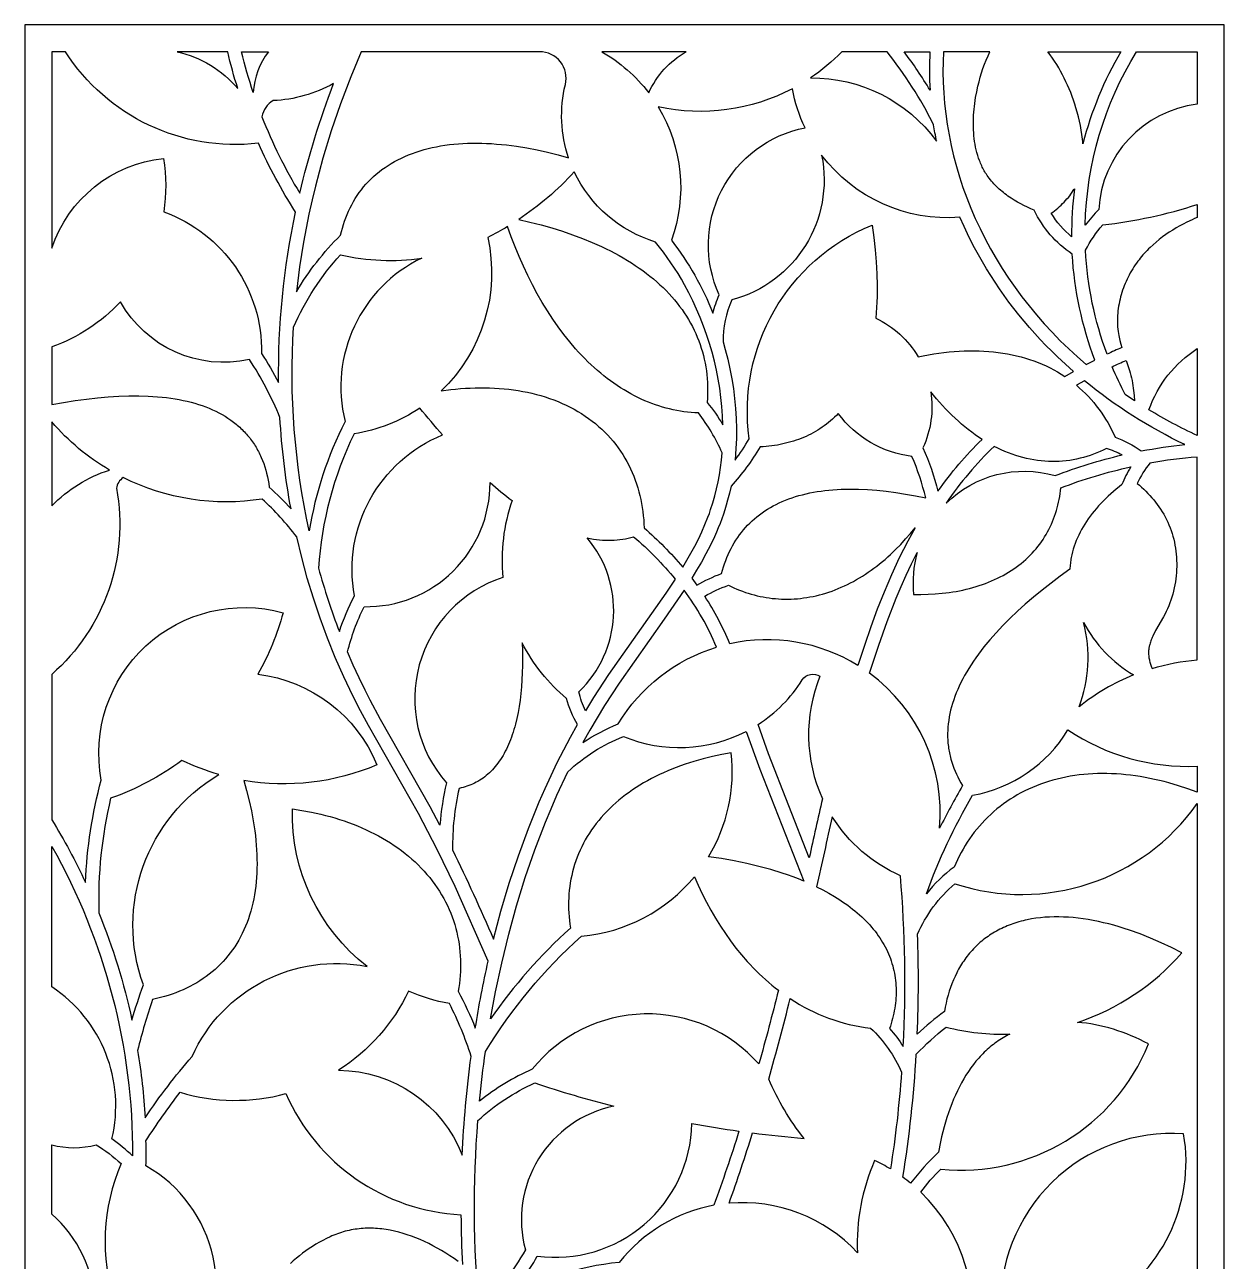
# Model space of a CAD drawing. Extents: x -203 to 685, y 1753 to 3413.
# Drawn here: x -203 to 685, y 2498 to 3413 of the extents above; entities that cross this region are included whole.
import ezdxf

# ---------------------------------------------------------------- set-up
doc = ezdxf.new("R2010")
doc.units = 0
doc.layers.get('0').update_dxf_attribs({"linetype": 'CONTINUOUS'})

msp = doc.modelspace()

# ---------------------------------------------------------------- linework, layer by layer
msp.add_lwpolyline([(-203.06, 1753.36), (684.67, 1753.36), (684.67, 3413.29), (-203.06, 3413.29)], close=True)
for points in [[(-183.06, 3247.84, -0.294151), (-100.39, 3314.28, -0.078719), (-100.2, 3274.75, -0.320529), (-27.78, 3169.89, -0.024864), (-15.17, 3148.39, -0.055259), (-2.61, 3274.63, -0.038568), (-30.13, 3325.5, -0.286068), (-172.96, 3393.29), (-183.06, 3393.29)], [(-90.19, 3393.29, -0.162706), (-45.43, 3366.07, -0.018793), (-52.84, 3393.29)], [(-22.58, 3393.29, 0.155555), (-33.94, 3363.02, -0.021543), (-42.56, 3393.29)], [(197.02, 3369.06, 0.485463), (177.94, 3393.29), (45.96, 3393.29), (38.15, 3374.61), (30.61, 3354.78), (23.74, 3334.72), (17.55, 3314.4), (12.06, 3293.87), (9.59, 3283.53), (7.29, 3273.15), (5.18, 3262.73), (3.26, 3252.28), (0.37, 3234), (-1.93, 3215.64, -0.063569), (30.63, 3257.45), (31.27, 3260.11), (31.98, 3262.73), (32.76, 3265.32), (33.61, 3267.87), (34.53, 3270.39), (35.52, 3272.87), (36.59, 3275.3), (37.73, 3277.7), (38.94, 3280.05), (40.22, 3282.35), (41.58, 3284.61), (43.01, 3286.82), (44.51, 3288.99), (46.09, 3291.1), (47.74, 3293.16), (49.47, 3295.16), (51.26, 3297.11), (53.13, 3299.01), (55.08, 3300.84), (57.09, 3302.62), (59.18, 3304.34), (61.33, 3306), (63.56, 3307.59), (65.85, 3309.12), (68.22, 3310.59), (70.65, 3312), (73.15, 3313.34), (75.71, 3314.61), (78.34, 3315.81), (81.03, 3316.95), (83.79, 3318.02), (86.6, 3319.02), (89.48, 3319.95), (92.42, 3320.81), (95.41, 3321.6), (98.46, 3322.32), (101.56, 3322.96), (104.71, 3323.54), (107.92, 3324.05), (111.17, 3324.49), (114.48, 3324.85), (117.83, 3325.14), (121.22, 3325.37), (124.66, 3325.52), (128.13, 3325.6), (131.65, 3325.62), (135.2, 3325.56), (138.79, 3325.44), (142.41, 3325.24), (146.07, 3324.98), (153.46, 3324.26), (160.96, 3323.27), (168.54, 3322.03), (176.2, 3320.55), (183.92, 3318.82), (191.68, 3316.86), (199.46, 3314.67, -0.141887)], [(286.49, 3393.29), (223.99, 3393.29, -0.100801), (258.72, 3362.92, -0.157952)], [(378.38, 3373.88, -0.24202), (471.72, 3327.09, -0.011151), (469.6, 3339.28, 0.05007), (435.17, 3393.29), (401.63, 3393.29, -0.052027)], [(447.78, 3393.29), (466.82, 3393.29, 0.026097), (466.95, 3364.79, 0.025989)], [(543.95, 3275.97), (541.44, 3277.02), (538.95, 3278.15), (536.46, 3279.35), (534.01, 3280.62), (531.58, 3281.97), (529.19, 3283.39), (526.85, 3284.89), (524.56, 3286.46), (523.44, 3287.28), (522.34, 3288.11), (521.25, 3288.96), (520.19, 3289.83), (519.14, 3290.72), (518.11, 3291.63), (517.11, 3292.55), (516.12, 3293.5), (515.16, 3294.46), (514.23, 3295.45), (513.32, 3296.45), (512.44, 3297.47), (511.58, 3298.51), (510.76, 3299.57), (509.96, 3300.65), (509.19, 3301.75), (508.63, 3302.6), (508.08, 3303.46), (507.55, 3304.34), (507.04, 3305.23), (506.54, 3306.12), (506.06, 3307.03), (505.6, 3307.95), (505.16, 3308.87), (504.74, 3309.81), (504.33, 3310.75), (503.94, 3311.7), (503.56, 3312.66), (502.86, 3314.61), (502.22, 3316.59), (501.65, 3318.59), (501.13, 3320.62), (500.68, 3322.68), (500.28, 3324.75), (499.94, 3326.85), (499.66, 3328.96), (499.43, 3331.1), (499.25, 3333.24), (499.12, 3335.4), (499.05, 3337.56), (499.02, 3339.74), (499.03, 3341.92), (499.1, 3344.1), (499.2, 3346.28), (499.35, 3348.47), (499.54, 3350.65), (499.77, 3352.83), (500.04, 3355), (500.68, 3359.31), (501.45, 3363.57), (502.35, 3367.76), (503.17, 3371.11), (504.07, 3374.41), (505.05, 3377.66), (506.11, 3380.87), (507.26, 3384.03), (508.5, 3387.15), (509.84, 3390.24), (511.27, 3393.29), (476.83, 3393.29), (476.56, 3385.75), (476.52, 3378.15), (476.69, 3370.51), (477.09, 3362.81), (477.72, 3355.09), (478.58, 3347.33), (479.67, 3339.55), (481.01, 3331.76), (482.58, 3323.96), (484.39, 3316.16), (486.45, 3308.38), (488.76, 3300.61), (491.3, 3292.86), (494.09, 3285.16), (497.12, 3277.49), (500.4, 3269.88), (503.91, 3262.33), (507.66, 3254.85), (511.64, 3247.44), (515.86, 3240.12), (520.3, 3232.9), (524.96, 3225.77), (529.84, 3218.76), (534.93, 3211.86), (540.23, 3205.08), (545.73, 3198.44), (551.41, 3191.93), (557.29, 3185.57), (563.34, 3179.35), (569.57, 3173.29), (575.96, 3167.39), (582.5, 3161.65), (588.94, 3164.96, -0.075988), (572.17, 3243.47, -0.132727)], [(554.09, 3393.29), (608.11, 3393.29, 0.069625), (580.08, 3325.21), (579.94, 3326.88), (579.78, 3328.55), (579.36, 3331.9), (578.84, 3335.25), (578.22, 3338.59), (577.5, 3341.91), (576.71, 3345.21), (575.84, 3348.48), (574.91, 3351.7), (574, 3354.59), (573.06, 3357.43), (572.06, 3360.24), (571.01, 3363.01), (569.91, 3365.74), (568.76, 3368.43), (567.55, 3371.08), (566.29, 3373.7), (564.97, 3376.28), (563.6, 3378.82), (562.16, 3381.32), (560.67, 3383.78), (559.12, 3386.21), (557.51, 3388.61), (555.83, 3390.97)], [(664.67, 3354.48, 0.362728), (591.78, 3276.44, 0.037247), (581.77, 3264.79, -0.133372), (619.78, 3393.29), (664.67, 3393.29)], [(25.49, 3369.7, -0.117027), (-19.26, 3357.11, 0.223233), (-27.5, 3345.15, 0.043285), (0.48, 3288.53, -0.033733)], [(265.82, 3352.47, -0.225549), (275.56, 3253.72, -0.068286), (306.3, 3199.82, -0.04233), (310.92, 3213.31, -0.48611), (374.43, 3336.96, -0.065551), (365.06, 3365.93, -0.176987)], [(333.14, 3106.72, -0.342115), (424.04, 3264.99), (425.3, 3255.69), (426.31, 3246.56), (427.05, 3237.62), (427.54, 3228.86), (427.75, 3220.31), (427.7, 3211.98), (427.57, 3207.89), (427.37, 3203.87), (427.1, 3199.91), (426.76, 3196.01, -0.149257), (458.12, 3167.46), (461.96, 3168.25), (465.8, 3168.96), (469.63, 3169.6), (473.44, 3170.16), (477.24, 3170.65), (481.02, 3171.05), (484.78, 3171.38), (488.52, 3171.63), (492.23, 3171.8), (495.92, 3171.88), (499.59, 3171.89), (503.22, 3171.81), (506.82, 3171.65), (510.39, 3171.41), (513.92, 3171.08), (517.41, 3170.67), (520.87, 3170.17), (524.28, 3169.59), (527.65, 3168.93), (530.97, 3168.18), (534.25, 3167.35), (537.47, 3166.44), (540.65, 3165.44), (543.77, 3164.36), (546.84, 3163.2), (549.86, 3161.95), (552.81, 3160.63), (555.71, 3159.23), (558.55, 3157.74), (561.33, 3156.18), (564.04, 3154.54), (566.7, 3152.83), (573.12, 3156.54), (567.15, 3161.87), (561.31, 3167.35), (556.98, 3171.58), (552.72, 3175.89), (548.54, 3180.27), (544.45, 3184.72), (540.45, 3189.23), (536.54, 3193.82), (532.71, 3198.47), (528.97, 3203.2), (525.35, 3207.96), (521.81, 3212.79), (518.37, 3217.69), (515.02, 3222.65), (511.8, 3227.63), (508.67, 3232.66), (505.64, 3237.76), (502.72, 3242.92), (499.92, 3248.08), (497.22, 3253.28), (494.63, 3258.55), (492.15, 3263.86), (489.09, 3270.78, -0.256483), (386.68, 3316.77, -0.396992), (320.18, 3209.51, 0.107906), (313.79, 3178.43), (315.35, 3172.95), (317.2, 3165.75), (318.82, 3158.5), (320.22, 3151.2), (321.38, 3143.86), (322.31, 3136.49), (323.01, 3129.11), (323.46, 3121.72), (323.66, 3114.33), (323.61, 3106.96), (323.49, 3103.27), (323.31, 3099.59), (323, 3095.22), (322.6, 3090.86, 0.028475)], [(162.49, 3269.04), (170.86, 3267.14), (179.04, 3265.07), (187.04, 3262.83), (194.83, 3260.42), (202.41, 3257.84), (209.78, 3255.09), (216.91, 3252.17), (223.8, 3249.08), (227.15, 3247.47), (230.44, 3245.83), (233.67, 3244.14), (236.83, 3242.41), (239.92, 3240.64), (242.95, 3238.83), (245.91, 3236.98), (248.8, 3235.1), (251.62, 3233.17), (254.37, 3231.2), (257.05, 3229.2), (259.66, 3227.16), (262.19, 3225.08), (264.65, 3222.97), (267.03, 3220.82), (269.34, 3218.63), (271.58, 3216.41), (273.74, 3214.15), (275.82, 3211.86), (277.82, 3209.54), (279.75, 3207.18), (281.6, 3204.79), (283.37, 3202.37), (285.07, 3199.92), (286.68, 3197.44), (288.22, 3194.93), (289.67, 3192.39), (291.05, 3189.82), (292.34, 3187.22), (293.56, 3184.6), (294.7, 3181.95), (295.76, 3179.28), (296.74, 3176.58), (297.63, 3173.86), (298.45, 3171.12), (299.19, 3168.35), (299.86, 3165.56), (300.44, 3162.75), (300.94, 3159.93), (301.37, 3157.08), (301.72, 3154.21), (301.99, 3151.33), (302.18, 3148.43), (302.3, 3145.52), (302.34, 3142.59), (302.3, 3139.64), (302.19, 3136.68), (302.01, 3133.71, -0.035159), (313.61, 3117.05), (313.34, 3123.81), (312.85, 3130.58), (312.15, 3137.34), (311.24, 3144.09), (310.12, 3150.82), (308.81, 3157.52), (307.29, 3164.18), (305.57, 3170.79), (303.67, 3177.34), (301.58, 3183.82), (299.3, 3190.23), (296.84, 3196.55), (294.2, 3202.77), (291.39, 3208.89), (288.41, 3214.89), (285.26, 3220.78), (282.87, 3224.96), (280.4, 3229.08), (277.84, 3233.13), (275.21, 3237.12), (272.49, 3241.04), (269.69, 3244.89), (266.82, 3248.68), (263.87, 3252.4, -0.21222), (203.66, 3304.29, -0.057906)], [(556.61, 3273.67), (557.86, 3274.61), (559.11, 3275.58), (560.33, 3276.57), (561.54, 3277.59), (562.73, 3278.64), (563.9, 3279.72), (565.04, 3280.82), (566.15, 3281.94), (567.23, 3283.09), (568.28, 3284.27), (569.3, 3285.48), (570.27, 3286.7), (571.21, 3287.96), (572.1, 3289.23), (572.94, 3290.53), (573.35, 3291.19), (573.74, 3291.86, 0.033565), (571.73, 3256.29, -0.079946)], [(594.79, 3265.02, 0.049835), (664.67, 3280.22), (664.67, 3270.62), (662.75, 3269.79), (660.83, 3268.93), (657.05, 3267.11), (654.37, 3265.73), (651.72, 3264.29), (649.1, 3262.79), (646.51, 3261.23), (643.97, 3259.6), (641.46, 3257.9), (639.01, 3256.13), (636.6, 3254.29), (634.26, 3252.38), (631.97, 3250.4), (629.75, 3248.34), (628.66, 3247.29), (627.6, 3246.21), (626.55, 3245.11), (625.52, 3243.99), (624.51, 3242.86), (623.53, 3241.7), (622.56, 3240.52), (621.61, 3239.33), (620.69, 3238.11), (619.79, 3236.87), (618.8, 3235.45), (617.84, 3234), (616.92, 3232.54), (616.02, 3231.04), (615.16, 3229.53), (614.33, 3227.99), (613.53, 3226.44), (612.77, 3224.86), (612.04, 3223.27), (611.35, 3221.67), (610.69, 3220.04), (610.07, 3218.41), (609.48, 3216.76), (608.94, 3215.1), (608.43, 3213.43), (607.96, 3211.75), (607.53, 3210.06), (607.14, 3208.37), (606.8, 3206.67), (606.49, 3204.96), (606.23, 3203.25), (606.01, 3201.54), (605.83, 3199.83), (605.7, 3198.12), (605.61, 3196.41), (605.57, 3194.71), (605.58, 3193), (605.63, 3191.31), (605.73, 3189.61), (605.88, 3187.93), (606.08, 3186.25), (606.33, 3184.59), (606.56, 3183.28), (606.82, 3181.98), (607.1, 3180.68), (607.41, 3179.39), (608.1, 3176.83), (608.86, 3174.28, 0.00758), (597.97, 3169.36, -0.077386), (582.03, 3246.38, -0.059321)], [(139.54, 3255.87, -0.26361), (105.01, 3142.12), (112.2, 3143.11), (115.8, 3143.51), (119.41, 3143.85), (123.02, 3144.12), (126.63, 3144.32), (130.24, 3144.46), (133.84, 3144.53), (137.43, 3144.52), (141.01, 3144.45), (144.58, 3144.3), (148.14, 3144.08), (151.67, 3143.79), (155.18, 3143.42), (158.67, 3142.97), (162.13, 3142.45), (165.56, 3141.85), (168.96, 3141.17), (172.33, 3140.42), (175.65, 3139.59), (178.94, 3138.68), (182.18, 3137.69), (185.38, 3136.62), (188.53, 3135.48), (191.62, 3134.25), (194.67, 3132.96), (197.65, 3131.58), (200.58, 3130.13), (203.45, 3128.6), (206.26, 3127), (209, 3125.33), (211.67, 3123.59), (214.27, 3121.77), (216.8, 3119.89), (219.26, 3117.93), (221.65, 3115.92), (223.96, 3113.83), (226.19, 3111.69), (228.35, 3109.48), (230.42, 3107.21), (232.41, 3104.89), (234.32, 3102.51), (236.15, 3100.08), (237.9, 3097.6), (239.56, 3095.06), (241.14, 3092.48), (242.63, 3089.86), (244.04, 3087.2), (245.36, 3084.49), (246.6, 3081.75), (247.75, 3078.97), (248.82, 3076.16), (249.8, 3073.32), (250.71, 3070.45), (251.52, 3067.55), (252.26, 3064.64), (252.92, 3061.7), (253.49, 3058.74), (253.99, 3055.77), (254.4, 3052.78), (254.74, 3049.78), (255.01, 3046.77), (255.2, 3043.75), (255.31, 3040.73, -0.037706), (283.95, 3011.76), (287.01, 3016.86), (289.96, 3022.01), (292.78, 3027.22), (295.47, 3032.49), (298.01, 3037.82), (300.38, 3043.22), (302.57, 3048.7), (303.6, 3051.47), (304.57, 3054.26), (306.19, 3059.32), (307.65, 3064.44), (308.95, 3069.62), (310.08, 3074.86), (311.06, 3080.14), (311.88, 3085.47), (312.54, 3090.83), (313.05, 3096.23, 0.06428), (295.47, 3125.87), (292.81, 3126), (290.15, 3126.2), (287.5, 3126.47), (284.84, 3126.8), (282.18, 3127.2), (279.53, 3127.67), (276.88, 3128.2), (274.23, 3128.8), (271.58, 3129.47), (268.94, 3130.21), (266.31, 3131.02), (263.68, 3131.89), (261.06, 3132.84), (258.45, 3133.85), (255.85, 3134.93), (253.25, 3136.09), (250.67, 3137.31), (248.1, 3138.6), (245.54, 3139.96), (242.99, 3141.39), (240.46, 3142.89), (237.94, 3144.45), (235.44, 3146.09), (232.95, 3147.79), (230.48, 3149.56), (228.03, 3151.4), (225.59, 3153.3), (223.18, 3155.28), (220.79, 3157.31), (218.41, 3159.42), (216.06, 3161.58), (213.73, 3163.82), (211.42, 3166.11), (209.14, 3168.47), (206.88, 3170.89), (204.64, 3173.38), (200.25, 3178.52), (195.96, 3183.9), (191.78, 3189.52), (187.72, 3195.35), (183.78, 3201.39), (179.96, 3207.64), (176.27, 3214.08), (172.71, 3220.71), (169.28, 3227.51), (165.99, 3234.48), (162.83, 3241.6), (159.81, 3248.87), (156.93, 3256.27), (154.19, 3263.8, -0.021755)], [(90.75, 3240.53, 0.354804), (34, 3119.44, 0.077204), (7.46, 3038.63, -0.069559), (-4.16, 3189.47, -0.080679), (30.67, 3243.03, 0.095877)], [(-183.06, 3132.05), (-174.31, 3133.64), (-165.74, 3135.01), (-157.37, 3136.16), (-149.2, 3137.09), (-141.24, 3137.8), (-133.49, 3138.28), (-125.96, 3138.52), (-118.67, 3138.54), (-111.6, 3138.33), (-108.16, 3138.13), (-104.77, 3137.88), (-101.45, 3137.57), (-98.19, 3137.2), (-94.99, 3136.77), (-91.86, 3136.29), (-88.78, 3135.74), (-85.78, 3135.14), (-82.83, 3134.48), (-79.95, 3133.76), (-77.14, 3132.98), (-74.39, 3132.14), (-71.71, 3131.25), (-69.09, 3130.3), (-66.54, 3129.29), (-64.06, 3128.22), (-61.65, 3127.09), (-59.31, 3125.91), (-57.03, 3124.67), (-54.82, 3123.38), (-52.69, 3122.02), (-50.62, 3120.61), (-48.62, 3119.15), (-47.65, 3118.39), (-46.69, 3117.63), (-45.75, 3116.84), (-44.83, 3116.05), (-43.93, 3115.24), (-43.04, 3114.42), (-42.18, 3113.58), (-41.33, 3112.73), (-40.49, 3111.87), (-39.68, 3110.99), (-38.88, 3110.1), (-38.1, 3109.2), (-37.34, 3108.28), (-36.6, 3107.35), (-35.87, 3106.4), (-35.16, 3105.45), (-34.47, 3104.48), (-33.8, 3103.49), (-33.14, 3102.5), (-32.5, 3101.49), (-31.88, 3100.46), (-31.28, 3099.43), (-30.7, 3098.38), (-30.13, 3097.32), (-29.58, 3096.24), (-29.05, 3095.16), (-28.54, 3094.06), (-28.04, 3092.95), (-27.1, 3090.69), (-26.23, 3088.38), (-25.43, 3086.02), (-24.71, 3083.61), (-24.05, 3081.16), (-23.46, 3078.65), (-22.94, 3076.11), (-22.49, 3073.51), (-22.11, 3070.87, -0.025879), (-6.01, 3054.82, -0.030693), (-14.23, 3122.49, 0.05047), (-36.8, 3165.41, -0.33139), (-132.27, 3208.21, -0.122108), (-183.06, 3174.79)], [(628.96, 3128.16, -0.168491), (664.67, 3173.47), (664.67, 3109.14, -0.027218)], [(611.41, 3139.48, -0.022265), (601.67, 3160.04, -0.007448), (612.08, 3164.77), (613.35, 3161.08), (614.53, 3157.37), (615.08, 3155.51), (615.59, 3153.64), (616.06, 3151.75), (616.47, 3149.86), (616.81, 3148.02), (617.11, 3146.17), (617.36, 3144.3), (617.57, 3142.44), (617.91, 3138.69), (618.18, 3134.94)], [(603.84, 3107.95, -0.070917), (623.25, 3097.7, -0.022237), (655.59, 3102.38, -0.059628), (581.27, 3149.63), (575.38, 3146.31, -0.114825)], [(467.43, 3141.61, -0.147614), (461.66, 3100.05, -0.044544), (472.79, 3067.85, -0.046879), (505.39, 3106.3), (502.82, 3107.99), (500.27, 3109.75), (497.75, 3111.59), (495.25, 3113.51), (492.77, 3115.49), (490.32, 3117.55), (487.89, 3119.68), (485.49, 3121.87), (483.12, 3124.13), (480.78, 3126.45), (478.47, 3128.83), (476.2, 3131.27), (473.95, 3133.78), (471.74, 3136.33), (469.57, 3138.95)], [(40.95, 2990.51, -0.355779), (106.19, 3109.54, -0.011741), (89.31, 3129.51, -0.109713), (40.65, 3110.37, 0.097215), (14.34, 3010.91, 0.023984), (29.79, 2963.99, -0.040783)], [(312.61, 3007.01), (313.3, 3009.47), (314.05, 3011.89), (314.85, 3014.26), (315.7, 3016.59), (316.61, 3018.88), (317.58, 3021.12), (318.61, 3023.32), (319.69, 3025.47), (320.83, 3027.57), (322.02, 3029.63), (323.27, 3031.64), (324.58, 3033.6), (325.94, 3035.52), (327.36, 3037.38), (328.83, 3039.2), (330.37, 3040.97), (331.95, 3042.69), (333.6, 3044.35), (335.3, 3045.97), (337.05, 3047.53), (338.86, 3049.05), (340.73, 3050.51), (342.65, 3051.92), (344.62, 3053.27), (346.65, 3054.58), (348.74, 3055.83), (350.87, 3057.02), (353.06, 3058.16), (355.31, 3059.25), (357.61, 3060.29), (359.96, 3061.27), (362.36, 3062.19), (364.82, 3063.06), (367.32, 3063.88), (369.88, 3064.64), (372.49, 3065.35), (375.14, 3066), (377.85, 3066.59), (380.61, 3067.13), (383.41, 3067.62), (386.26, 3068.05), (389.16, 3068.42), (392.11, 3068.74), (395.1, 3069), (398.14, 3069.21), (401.23, 3069.37), (404.36, 3069.46), (407.53, 3069.51), (414, 3069.43), (420.65, 3069.13), (427.45, 3068.62), (434.41, 3067.9), (441.52, 3066.96), (448.78, 3065.81), (456.17, 3064.45), (463.7, 3062.89, 0.044749), (453.53, 3093.7, -0.207773), (399.02, 3125.46), (397.63, 3124.04), (396.21, 3122.66), (394.77, 3121.32), (393.29, 3120.02), (391.78, 3118.76), (390.25, 3117.55), (388.69, 3116.38), (387.09, 3115.25), (385.47, 3114.16), (383.83, 3113.12), (382.15, 3112.12), (380.45, 3111.15), (378.72, 3110.24), (376.96, 3109.36), (375.18, 3108.53), (373.37, 3107.73), (371.53, 3106.98), (369.67, 3106.27), (367.79, 3105.61), (365.88, 3104.98), (363.95, 3104.4), (361.99, 3103.86), (360.01, 3103.36), (358.01, 3102.9), (355.98, 3102.48), (353.93, 3102.11), (351.86, 3101.77), (349.77, 3101.48), (347.66, 3101.22), (345.53, 3101.01), (343.37, 3100.83), (341.2, 3100.7, -0.051174), (319.63, 3071.63), (318.46, 3066.39), (317.14, 3061.2), (316.15, 3057.7), (315.09, 3054.23), (313.96, 3050.8), (312.76, 3047.4), (311.51, 3044.07), (310.19, 3040.77), (308.81, 3037.49), (307.37, 3034.24), (304.34, 3027.86), (301.11, 3021.58), (297.73, 3015.43), (294.19, 3009.37), (290.61, 3003.52), (294.46, 2998.39, -0.042174)], [(-183.06, 3057.04, -0.12367), (-140.4, 3083.57, -0.082093), (-183.06, 3119.2)], [(478.91, 3059.12, -0.271073), (559.47, 3079.48, -0.035386), (609.13, 3094.73, 0.046576), (597.49, 3099.53), (595.13, 3098.38), (592.75, 3097.29), (590.35, 3096.28), (587.92, 3095.33), (585.46, 3094.45), (582.98, 3093.65), (580.48, 3092.92), (577.95, 3092.26), (575.41, 3091.68), (572.85, 3091.18), (570.27, 3090.76), (567.67, 3090.42), (565.06, 3090.15), (562.43, 3089.97), (559.79, 3089.87), (557.14, 3089.86), (554.48, 3089.92), (551.81, 3090.07), (549.13, 3090.31), (546.45, 3090.63), (543.76, 3091.03), (541.08, 3091.52), (538.39, 3092.1), (535.7, 3092.76), (533.01, 3093.5), (530.32, 3094.34), (527.64, 3095.25), (524.97, 3096.25), (522.31, 3097.34), (519.65, 3098.5), (517.01, 3099.75), (514.37, 3101.08, 0.052822)], [(454.81, 2991.52), (460.16, 2991.47), (465.48, 2991.59), (470.76, 2991.87), (475.98, 2992.33), (478.58, 2992.62), (481.15, 2992.96), (483.7, 2993.34), (486.24, 2993.77), (488.75, 2994.24), (491.25, 2994.76), (493.71, 2995.32), (496.16, 2995.93), (498.57, 2996.58), (500.96, 2997.28), (503.32, 2998.02), (505.64, 2998.81), (507.94, 2999.65), (510.2, 3000.53), (512.43, 3001.45), (514.62, 3002.42), (516.78, 3003.44), (518.9, 3004.49), (520.97, 3005.6), (523.01, 3006.74), (525.01, 3007.93), (526.96, 3009.16), (528.87, 3010.44), (530.73, 3011.75), (532.55, 3013.1), (534.33, 3014.5), (536.05, 3015.93), (537.73, 3017.41), (539.36, 3018.92), (540.94, 3020.46), (542.47, 3022.05), (543.95, 3023.66), (545.38, 3025.32), (546.76, 3027), (548.08, 3028.72), (549.35, 3030.47), (550.57, 3032.25), (551.74, 3034.06), (552.86, 3035.9), (553.92, 3037.76), (554.92, 3039.65), (555.88, 3041.57), (556.78, 3043.51), (557.62, 3045.47), (558.42, 3047.46), (559.16, 3049.46), (559.84, 3051.49), (560.48, 3053.53), (561.06, 3055.59), (561.59, 3057.66), (562.07, 3059.75), (562.49, 3061.86), (562.87, 3063.97), (563.19, 3066.1), (563.47, 3068.24), (563.69, 3070.39, -0.037838), (615.45, 3085.9, 0.044496), (608.97, 3072.77), (606.86, 3071.11), (604.78, 3069.42), (602.76, 3067.7), (600.79, 3065.97), (598.87, 3064.21), (596.99, 3062.43), (595.18, 3060.63), (593.41, 3058.81), (591.71, 3056.97), (590.06, 3055.1), (588.46, 3053.22), (586.93, 3051.32), (585.46, 3049.4), (584.05, 3047.46), (582.71, 3045.5), (581.43, 3043.52), (580.21, 3041.53), (579.06, 3039.53), (577.98, 3037.5), (576.97, 3035.47), (576.02, 3033.42), (575.15, 3031.35), (574.35, 3029.27), (573.62, 3027.18), (572.96, 3025.08), (572.38, 3022.97), (571.87, 3020.85), (571.44, 3018.72), (571.25, 3017.65), (571.08, 3016.58), (570.93, 3015.51), (570.8, 3014.44), (570.68, 3013.36), (570.59, 3012.29), (570.51, 3011.21), (570.46, 3010.13), (563.35, 3005.03), (556.48, 2999.89), (549.85, 2994.71), (543.49, 2989.5), (537.38, 2984.27), (531.56, 2979.01), (526.01, 2973.74), (520.75, 2968.45), (515.79, 2963.16), (511.13, 2957.86), (506.77, 2952.57), (504.72, 2949.92), (502.74, 2947.28), (500.84, 2944.64), (499.02, 2942), (497.28, 2939.36), (495.62, 2936.74), (494.04, 2934.11), (492.55, 2931.49), (491.14, 2928.88), (489.81, 2926.28), (488.56, 2923.68), (487.4, 2921.09), (486.32, 2918.51), (485.33, 2915.94), (484.42, 2913.38), (483.59, 2910.83), (482.85, 2908.3), (482.19, 2905.77), (481.61, 2903.25), (481.12, 2900.75), (480.72, 2898.26), (480.39, 2895.79), (480.16, 2893.33), (480, 2890.88), (479.93, 2888.45), (479.94, 2886.04), (480.04, 2883.64), (480.21, 2881.26), (480.33, 2880.08), (480.47, 2878.9), (480.63, 2877.72), (480.81, 2876.55), (481.01, 2875.39), (481.23, 2874.23), (481.48, 2873.07), (481.74, 2871.92), (482.32, 2869.63), (482.98, 2867.36), (483.72, 2865.11), (484.54, 2862.88), (485.44, 2860.67), (486.42, 2858.49), (487.47, 2856.32), (488.59, 2854.18), (489.8, 2852.05), (491.07, 2849.95, 0.019662), (474.01, 2818.41, 0.262216), (422.16, 2933.11), (428.97, 2953.99), (435.19, 2971.47), (441.94, 2988.77), (445.54, 2997.33), (449.3, 3005.81), (453.22, 3014.2), (457.33, 3022.49, 0.095273)], [(664.67, 2942.98), (664.67, 3093.14, 0.024701), (629.65, 3088.71, 0.061493), (620.22, 3073.68), (621.86, 3072.28), (623.47, 3070.85), (625.05, 3069.38), (626.6, 3067.88), (628.12, 3066.33), (629.6, 3064.75), (631.04, 3063.13), (632.44, 3061.48), (633.8, 3059.79), (635.11, 3058.07), (636.37, 3056.31), (637.59, 3054.52), (638.75, 3052.69), (639.86, 3050.83), (640.91, 3048.94), (641.9, 3047.01), (642.86, 3045.01), (643.75, 3042.97), (644.57, 3040.9), (645.34, 3038.8), (646.04, 3036.68), (646.67, 3034.54), (647.24, 3032.37), (647.75, 3030.18), (648.19, 3027.97), (648.57, 3025.75), (648.89, 3023.51), (649.14, 3021.26), (649.33, 3019), (649.45, 3016.73), (649.51, 3014.45), (649.5, 3012.17), (649.44, 3009.89), (649.3, 3007.61), (649.11, 3005.32), (648.84, 3003.05), (648.52, 3000.77), (648.13, 2998.51), (647.68, 2996.25), (647.16, 2994), (646.58, 2991.77), (645.93, 2989.56), (645.22, 2987.36), (644.44, 2985.17), (643.6, 2983.02), (642.7, 2980.88), (641.73, 2978.77), (640.7, 2976.68), (639.77, 2974.93), (633.91, 2964.69), (633, 2963), (632.14, 2961.31), (631.74, 2960.47), (631.35, 2959.62), (630.98, 2958.77), (630.64, 2957.92), (630.31, 2957.07), (630.01, 2956.22), (629.74, 2955.36), (629.49, 2954.49), (629.27, 2953.63), (629.17, 2953.19), (629.08, 2952.76), (629, 2952.32), (628.92, 2951.88), (628.86, 2951.44), (628.8, 2951), (628.75, 2950.56), (628.71, 2950.12), (628.68, 2949.67), (628.66, 2949.23), (628.65, 2948.84), (628.64, 2948.46), (628.65, 2947.68), (628.69, 2946.91), (628.76, 2946.13), (628.85, 2945.35), (628.96, 2944.56), (629.1, 2943.78), (629.26, 2942.99), (629.44, 2942.21), (629.64, 2941.42), (629.87, 2940.64), (630.11, 2939.86), (630.37, 2939.07), (630.65, 2938.29), (630.95, 2937.52), (631.27, 2936.74, -0.053617)], [(-5, 2832.69), (2.11, 2831.62), (9.17, 2830.31), (12.68, 2829.56), (16.17, 2828.76), (19.64, 2827.89), (23.09, 2826.97), (26.51, 2825.98), (29.91, 2824.93), (33.27, 2823.82), (36.6, 2822.64), (39.9, 2821.41), (43.15, 2820.11), (46.37, 2818.75), (49.54, 2817.32), (52.67, 2815.84), (55.75, 2814.29), (58.78, 2812.68), (61.75, 2811.02), (64.68, 2809.29), (67.54, 2807.5), (70.34, 2805.66), (73.08, 2803.75), (75.76, 2801.79), (78.37, 2799.78), (80.91, 2797.71), (83.38, 2795.59), (85.78, 2793.41), (88.1, 2791.18), (90.35, 2788.91), (92.53, 2786.58), (94.62, 2784.21), (96.63, 2781.8), (98.57, 2779.34), (100.42, 2776.84), (102.18, 2774.3), (103.87, 2771.72), (105.47, 2769.11), (106.98, 2766.46), (108.4, 2763.78), (109.74, 2761.07), (110.99, 2758.33), (112.16, 2755.56), (113.24, 2752.77), (114.22, 2749.95), (115.13, 2747.12), (115.94, 2744.27), (116.67, 2741.4), (117.31, 2738.51), (117.87, 2735.61), (118.34, 2732.71), (118.73, 2729.79), (119.03, 2726.87), (119.25, 2723.94), (119.39, 2721.01), (119.45, 2718.07), (119.43, 2715.14), (119.34, 2712.21), (119.16, 2709.29), (118.91, 2706.37), (118.59, 2703.46), (118.19, 2700.56), (117.72, 2697.67, -0.028317), (130.4, 2670.47, -0.015788), (139.95, 2719.96), (115.39, 2775.31), (102.25, 2802.57), (95.37, 2816.05), (88.26, 2829.39), (51.36, 2894.36), (45.46, 2905.32), (39.77, 2916.41), (33.06, 2930.44), (26.78, 2944.69), (20.93, 2959.15), (15.52, 2973.8), (10.55, 2988.63), (6.01, 3003.62), (1.91, 3018.75), (-1.76, 3034.01, 0.04538), (-27.34, 3062.11, -0.156423), (-130.19, 3078.02, 0.20503), (-135.17, 3070.05, -0.264376), (-183.06, 2932.28), (-183.06, 2824.69, -0.0278), (-158.08, 2778.3, -0.056766), (-146.38, 2854.07, -0.554858), (-11.86, 2977.93, -0.061073), (-30.5, 2932.41, -0.271037), (57.61, 2865.34, -0.145965), (-41.01, 2853.84), (-38.87, 2846.26), (-36.97, 2838.73), (-35.32, 2831.27), (-33.94, 2823.88), (-32.83, 2816.58), (-32.38, 2812.97), (-32, 2809.39), (-31.68, 2805.84), (-31.44, 2802.31), (-31.27, 2798.82), (-31.18, 2795.36), (-31.15, 2791.94), (-31.2, 2788.56), (-31.32, 2785.21), (-31.52, 2781.9), (-31.79, 2778.63), (-32.13, 2775.41), (-32.55, 2772.22), (-33.04, 2769.09), (-33.61, 2766), (-34.25, 2762.95), (-34.97, 2759.96), (-35.76, 2757.02), (-36.62, 2754.13), (-37.56, 2751.29), (-38.57, 2748.5), (-39.66, 2745.77), (-40.82, 2743.1), (-42.05, 2740.48), (-43.36, 2737.92), (-44.73, 2735.42), (-46.18, 2732.98), (-47.69, 2730.6), (-49.28, 2728.29), (-50.93, 2726.03), (-52.66, 2723.84), (-54.45, 2721.71), (-56.3, 2719.64), (-58.22, 2717.64), (-60.21, 2715.71), (-62.25, 2713.84), (-64.36, 2712.03), (-66.53, 2710.29), (-68.76, 2708.62), (-71.05, 2707.02), (-73.4, 2705.48), (-75.8, 2704.01), (-78.25, 2702.6), (-80.76, 2701.26), (-83.32, 2699.99), (-85.93, 2698.79), (-88.59, 2697.65), (-91.3, 2696.58), (-94.06, 2695.58), (-96.85, 2694.64), (-99.7, 2693.77), (-102.58, 2692.96), (-105.5, 2692.22), (-108.47, 2691.55, 0.021631), (-119.52, 2653.89, -0.026441), (-114.02, 2604.07, -0.028451), (-79.22, 2649.5, -0.348167), (50.28, 2716.04, -0.2384)], [(48.05, 2982.4, 0.421006), (141.28, 3074.32, 0.019063), (157.6, 3061.02, 0.107912), (150.84, 3004.08, 0.53883), (109.03, 2851.93, 0.037187), (104.19, 2820.77), (96.99, 2834.27), (60.31, 2898.84), (52.57, 2913.29), (48.87, 2920.57), (44.37, 2929.84), (40.07, 2939.2), (35.85, 2948.9, -0.053623)], [(317.72, 2998.24), (319.76, 2997.26), (321.81, 2996.32), (323.89, 2995.43), (325.99, 2994.59), (328.11, 2993.79), (330.24, 2993.04), (332.4, 2992.34), (334.57, 2991.69), (336.76, 2991.09), (338.97, 2990.54), (341.19, 2990.04), (343.42, 2989.6), (345.67, 2989.21), (347.94, 2988.87), (350.21, 2988.59), (352.49, 2988.36), (354.79, 2988.19), (357.09, 2988.07), (359.41, 2988.01), (361.73, 2988.01), (364.05, 2988.06), (366.38, 2988.17), (368.72, 2988.34), (371.06, 2988.57), (373.4, 2988.86), (375.74, 2989.2), (378.08, 2989.6), (380.42, 2990.06), (382.76, 2990.57), (385.1, 2991.15), (387.43, 2991.78), (389.76, 2992.47), (392.08, 2993.21), (394.39, 2994.02), (396.69, 2994.87), (398.99, 2995.79), (401.27, 2996.76), (403.55, 2997.78), (405.81, 2998.86), (408.06, 2999.99), (410.29, 3001.18), (412.51, 3002.42), (414.71, 3003.7), (416.9, 3005.04), (419.06, 3006.43), (421.21, 3007.87), (423.34, 3009.35), (425.45, 3010.88), (427.54, 3012.46), (429.6, 3014.08), (431.64, 3015.75), (433.66, 3017.46), (435.66, 3019.21), (437.63, 3021), (441.49, 3024.7), (445.25, 3028.55), (448.89, 3032.53), (452.43, 3036.65), (455.84, 3040.88), (450.38, 3030.82), (444.19, 3018.49), (438.4, 3005.96), (432.98, 2993.28), (427.91, 2980.48), (423.14, 2967.6), (418.33, 2953.76), (413.5, 2938.93, 0.194515), (318.7, 2954.98, 0.048613), (300.17, 2990.14, -0.04428)], [(206.94, 2919.45, 0.39781), (213.16, 3033.3), (215.48, 3032.84), (217.78, 3032.45), (220.05, 3032.13), (222.31, 3031.88), (224.54, 3031.7), (226.75, 3031.59), (228.94, 3031.55), (231.1, 3031.58), (233.24, 3031.68), (235.36, 3031.84), (237.45, 3032.07), (239.52, 3032.37), (241.57, 3032.73), (243.59, 3033.16), (245.58, 3033.66), (247.55, 3034.22, -0.042441), (278.34, 3002.88), (271.32, 2992.39), (228.98, 2932.13), (217.91, 2915.18), (211.89, 2905.34, -0.052058)], [(209.97, 2881.76, -0.053184), (236.18, 2895.56, -0.186207), (308.92, 2952.42, 0.062689), (284.85, 2994.58), (270.15, 2973.26), (236.83, 2925.89), (226.04, 2909.32), (220.48, 2900.22), (215.13, 2891.04)], [(617.39, 2931.87, 0.073625), (577.27, 2908.29, 0.154226), (580.61, 2970.61, 0.135756)], [(165.07, 2955.65), (165.24, 2949.9), (165.31, 2944.27), (165.28, 2938.76), (165.14, 2933.38), (164.89, 2928.14), (164.53, 2923.03), (164.07, 2918.07), (163.49, 2913.25), (162.81, 2908.58), (162.02, 2904.06), (161.11, 2899.7), (160.1, 2895.5), (159.56, 2893.46), (158.98, 2891.46), (158.38, 2889.5), (157.75, 2887.58), (157.1, 2885.71), (156.42, 2883.88), (155.71, 2882.09), (154.98, 2880.34), (154.21, 2878.63), (153.43, 2876.97), (152.61, 2875.35), (151.77, 2873.78), (150.91, 2872.25), (150.01, 2870.76), (149.1, 2869.32), (148.15, 2867.92), (147.18, 2866.57), (146.19, 2865.26), (145.17, 2864), (144.13, 2862.78), (143.06, 2861.61), (141.96, 2860.48), (140.85, 2859.4), (139.7, 2858.36), (138.54, 2857.37), (137.35, 2856.42), (136.14, 2855.52), (134.9, 2854.66), (133.64, 2853.85), (132.36, 2853.09), (131.06, 2852.37), (129.74, 2851.69), (128.39, 2851.07), (127.02, 2850.48), (125.63, 2849.94), (124.22, 2849.45), (122.79, 2849), (121.34, 2848.6), (119.87, 2848.24), (118.38, 2847.92, 0.056799), (113.52, 2802.36, -0.012376), (143.83, 2736.25), (149.35, 2757.04), (155.48, 2777.64), (162.24, 2798.01), (169.64, 2818.11), (177.7, 2837.91), (181.98, 2847.69), (186.43, 2857.37), (191.05, 2866.97), (195.85, 2876.46), (200.81, 2885.85), (205.96, 2895.14, -0.063814), (197.92, 2914.37, -0.09912)], [(372.41, 2928.21, -0.42279), (385.49, 2930.89, 0.206976), (387.33, 2840.23, 0.002126), (377.5, 2796.45), (347.43, 2873.51), (339.63, 2895.2, 0.10928)], [(319.79, 2874.15), (312.77, 2872.89), (305.83, 2871.43), (298.97, 2869.75), (292.23, 2867.85), (288.9, 2866.83), (285.61, 2865.74), (282.35, 2864.61), (279.13, 2863.41), (275.95, 2862.17), (272.81, 2860.87), (269.72, 2859.51), (266.67, 2858.11), (263.66, 2856.64), (260.71, 2855.13), (257.81, 2853.56), (254.96, 2851.94), (252.17, 2850.27), (249.44, 2848.54), (246.76, 2846.77), (244.15, 2844.94), (241.6, 2843.07), (239.11, 2841.15), (236.69, 2839.18), (234.34, 2837.16), (232.06, 2835.1), (229.84, 2832.99), (227.7, 2830.84), (225.63, 2828.65), (223.63, 2826.41), (221.71, 2824.14), (219.87, 2821.82), (218.1, 2819.47), (216.41, 2817.09), (214.8, 2814.67), (213.27, 2812.21), (211.81, 2809.73), (210.44, 2807.21), (209.15, 2804.66), (207.94, 2802.09), (206.81, 2799.49), (205.76, 2796.87), (204.79, 2794.22), (203.9, 2791.56), (203.09, 2788.87), (202.37, 2786.17), (201.72, 2783.45), (201.15, 2780.71), (200.67, 2777.96), (200.26, 2775.2), (199.93, 2772.43), (199.68, 2769.65), (199.5, 2766.87), (199.4, 2764.07), (199.38, 2761.28), (199.42, 2758.48), (199.55, 2755.68), (199.74, 2752.88), (200.01, 2750.09), (200.34, 2747.29), (200.74, 2744.51, 0.056807), (141.66, 2677.21), (145.34, 2697.16), (149.9, 2718.6), (155.08, 2739.91), (160.89, 2761), (167.35, 2781.91), (174.46, 2802.5), (182.27, 2822.84), (186.42, 2832.86), (190.75, 2842.81), (198.84, 2860.13, -0.095067), (240.07, 2886.34, 0.221136), (330.81, 2890.1), (341, 2862.17), (351.72, 2834.5), (373.42, 2779.26), (369.55, 2780.83), (365.6, 2782.33), (361.56, 2783.78), (357.45, 2785.17), (349, 2787.77), (340.27, 2790.15), (331.29, 2792.29), (322.07, 2794.19), (312.65, 2795.87), (303.05, 2797.32, 0.164928)], [(664.67, 2845.02), (657.76, 2847.56), (650.77, 2849.87), (643.74, 2851.94), (640.21, 2852.88), (636.67, 2853.76), (633.13, 2854.57), (629.58, 2855.32), (626.03, 2856), (622.48, 2856.6), (618.93, 2857.14), (615.39, 2857.61), (611.86, 2858.01), (608.33, 2858.33), (604.81, 2858.58), (601.3, 2858.75), (597.81, 2858.85), (594.34, 2858.87), (590.89, 2858.82), (587.45, 2858.68), (584.04, 2858.47), (580.66, 2858.19), (577.3, 2857.82), (573.97, 2857.38), (570.67, 2856.85), (567.41, 2856.25), (564.18, 2855.57), (560.99, 2854.81), (557.83, 2853.98), (554.72, 2853.07), (551.66, 2852.08), (548.63, 2851.01), (545.65, 2849.87), (542.73, 2848.66), (539.85, 2847.37), (537.02, 2846.01), (534.24, 2844.57), (531.52, 2843.07), (528.85, 2841.5), (526.24, 2839.86), (523.69, 2838.15), (521.2, 2836.37), (518.77, 2834.53), (516.39, 2832.63), (514.08, 2830.67), (511.84, 2828.65), (509.65, 2826.57), (507.53, 2824.43), (505.48, 2822.24), (503.49, 2820), (501.56, 2817.7), (499.7, 2815.36), (497.91, 2812.97), (496.18, 2810.54), (494.52, 2808.06), (492.93, 2805.54), (491.4, 2802.98), (489.94, 2800.39), (488.54, 2797.75), (487.21, 2795.09), (485.94, 2792.39), (484.74, 2789.67, 0.063339), (464.19, 2769.87, -0.045232), (498.45, 2842.77, 0.216054), (568.95, 2891.16, 0.159772), (664.67, 2864.36)], [(-115.28, 2702.33, -0.359474), (-59.48, 2858.14, -0.042081), (-86.72, 2868.62, -0.074327), (-139.5, 2840.59, 0.065128), (-148.23, 2755.76, -0.043864), (-123.78, 2676.39, -0.014718)], [(382.97, 2774.98), (387.54, 2772.7), (391.94, 2770.33), (396.18, 2767.86), (400.24, 2765.31), (402.21, 2764.01), (404.14, 2762.68), (406.02, 2761.33), (407.85, 2759.96), (409.64, 2758.57), (411.39, 2757.16), (413.09, 2755.74), (414.74, 2754.29), (416.34, 2752.82), (417.9, 2751.34), (419.41, 2749.84), (420.87, 2748.32), (422.28, 2746.78), (423.65, 2745.22), (424.96, 2743.65), (426.23, 2742.06), (427.45, 2740.46), (428.62, 2738.84), (429.74, 2737.21), (430.81, 2735.56), (431.83, 2733.89), (432.8, 2732.22), (433.72, 2730.52), (434.59, 2728.82), (435.41, 2727.1), (436.18, 2725.38), (436.9, 2723.64), (437.57, 2721.88), (438.19, 2720.12), (438.77, 2718.35), (439.29, 2716.57), (439.76, 2714.77), (440.19, 2712.97), (440.56, 2711.16), (440.89, 2709.35), (441.17, 2707.52), (441.4, 2705.69), (441.58, 2703.85), (441.71, 2702), (441.8, 2700.15), (441.84, 2698.29), (441.83, 2696.43), (441.78, 2694.56), (441.68, 2692.69), (441.53, 2690.81), (441.34, 2688.94), (441.1, 2687.05), (440.82, 2685.17), (440.5, 2683.29), (440.13, 2681.4), (439.72, 2679.51), (439.27, 2677.62), (438.77, 2675.73), (438.23, 2673.84), (437.65, 2671.95), (437.03, 2670.06, -0.038137), (447.03, 2656.72, 0.034127), (445.04, 2783.21, -0.149394), (394.53, 2826.87, 0.000828)], [(-138.58, 2588.31, 0.314977), (-183.06, 2700.94), (-183.06, 2804.96, -0.129677), (-123.25, 2575.82, 0.034584)], [(340.27, 2643.84, 0.465071), (172.5, 2639.93, 0.067796), (133.53, 2616.23, -0.011194), (137.87, 2652.97, -0.073477), (208.95, 2738.45, 0.200783), (292.58, 2782.51), (295.38, 2776.13), (298.34, 2769.85), (301.46, 2763.68), (304.73, 2757.64), (308.15, 2751.74), (311.73, 2745.99), (315.45, 2740.39), (319.31, 2734.96), (323.3, 2729.7), (327.44, 2724.62), (331.7, 2719.74), (333.87, 2717.37), (336.08, 2715.05), (338.31, 2712.79), (340.58, 2710.57), (342.87, 2708.41), (345.18, 2706.31), (347.53, 2704.26), (349.9, 2702.26), (352.29, 2700.32), (354.7, 2698.44, -0.006859)], [(29.22, 2639.22, -0.307257), (120.67, 2576.29, -0.021985), (127.29, 2649.48, 0.041422), (111.24, 2688.5, -0.055436), (81.02, 2697.82, -0.140338)], [(373.68, 2588.72, -0.066926), (347.51, 2632.68, 0.007672), (363.45, 2692.22, 0.119234), (422.92, 2670.32, -0.101099), (445.84, 2637.75, -0.020011), (437.69, 2566.1, 0.026308), (425.94, 2572.4, 0.113183), (413.21, 2504.12, 0.231169), (318.2, 2540.77, 0.009956), (335.58, 2592.76, 0.011311)], [(456.74, 2651.07, -0.036667), (478.8, 2671.11, 0.068269), (526.07, 2665.96), (524.78, 2665.31), (523.51, 2664.64), (522.25, 2663.95), (521, 2663.22), (519.77, 2662.48), (518.55, 2661.7), (517.34, 2660.9), (516.15, 2660.07), (514.97, 2659.21), (513.8, 2658.33), (512.65, 2657.43), (511.51, 2656.5), (510.39, 2655.54), (509.28, 2654.56), (508.18, 2653.55), (507.1, 2652.52), (506.04, 2651.46), (504.99, 2650.38), (503.95, 2649.28), (502.93, 2648.15), (500.93, 2645.82), (498.99, 2643.39), (497.11, 2640.88), (495.29, 2638.27), (493.54, 2635.58), (491.84, 2632.8), (490.21, 2629.94), (488.64, 2627), (487.14, 2623.97), (485.69, 2620.87), (484.31, 2617.69), (483, 2614.45), (481.74, 2611.13), (480.55, 2607.74), (479.42, 2604.29), (478.35, 2600.78), (477.35, 2597.2), (476.41, 2593.57), (475.52, 2589.88), (474.7, 2586.14), (473.24, 2578.51, 0.043422), (452.56, 2555.55, 0.014269), (446.85, 2559.98, 0.025105)], [(232.81, 2612.53, 0.431308), (167.45, 2506.3, -0.078477), (133.16, 2462.59, -0.042002), (132.29, 2601.95, -0.079914), (174.39, 2629.82, 0.017992)], [(176.28, 2501.6, 0.448251), (290.65, 2599.78, 0.010433), (325.53, 2594.11, -0.010735), (307.02, 2539.25, 0.182262), (236.98, 2496.88, 0.124427), (151.37, 2466.83, 0.057047)], [(-151.24, 2465.17, 0.209792), (-183.06, 2532.62), (-183.06, 2584.04, 0.131732), (-150.2, 2584.04, -0.04358), (-131.75, 2570.05, 0.183266), (-136.39, 2467.37, -0.012587), (-142.48, 2444.8, 0.032053)]]:
    msp.add_lwpolyline(points, format="xyb", close=True)
for points in [[(495.83, 2430.81, 0.25979), (460.05, 2548.87, -0.033713), (474.8, 2566.07, 0.33387), (628.58, 2658.66), (625.41, 2660.3), (622.21, 2661.85), (618.99, 2663.34), (615.76, 2664.74), (612.5, 2666.06), (609.23, 2667.3), (605.94, 2668.45), (602.63, 2669.51), (599.32, 2670.49), (595.99, 2671.37), (592.66, 2672.16), (589.32, 2672.86), (585.98, 2673.46), (582.64, 2673.96), (579.29, 2674.36), (575.95, 2674.67, 0.135158), (653.29, 2726.1), (645.61, 2729.99), (637.88, 2733.64), (630.12, 2737.02), (622.35, 2740.12), (614.58, 2742.91), (610.7, 2744.19), (606.84, 2745.39), (602.99, 2746.5), (599.15, 2747.52), (595.33, 2748.46), (591.53, 2749.31), (587.76, 2750.07), (584.01, 2750.74), (580.29, 2751.32), (576.6, 2751.8), (572.94, 2752.18), (569.33, 2752.47), (565.75, 2752.66), (562.21, 2752.75), (558.73, 2752.74), (555.28, 2752.63), (551.89, 2752.43), (548.56, 2752.12), (545.28, 2751.71), (542.05, 2751.21), (538.89, 2750.6), (537.33, 2750.26), (535.79, 2749.89), (534.26, 2749.5), (532.75, 2749.08), (531.26, 2748.64), (529.78, 2748.18), (528.32, 2747.69), (526.88, 2747.18), (525.46, 2746.64), (524.05, 2746.08), (522.67, 2745.49), (521.3, 2744.88), (519.95, 2744.25), (518.61, 2743.59), (517.3, 2742.91), (516.01, 2742.2), (514.73, 2741.48), (513.48, 2740.73), (512.24, 2739.95), (511.02, 2739.16), (509.83, 2738.34), (508.65, 2737.5), (507.5, 2736.64), (506.36, 2735.76), (505.25, 2734.85), (504.15, 2733.93), (503.08, 2732.98), (502.03, 2732.01), (500.99, 2731.02), (499.98, 2730.01), (498.99, 2728.99), (498.02, 2727.94), (497.08, 2726.87), (496.15, 2725.79), (495.24, 2724.68), (494.36, 2723.56), (493.5, 2722.41), (492.65, 2721.25), (491.83, 2720.08), (491.03, 2718.88), (490.26, 2717.67), (489.5, 2716.44), (488.76, 2715.2), (488.05, 2713.93), (487.36, 2712.66), (486.69, 2711.36), (485.41, 2708.73), (484.21, 2706.04), (483.1, 2703.3), (482.07, 2700.5), (481.13, 2697.66), (480.26, 2694.76), (479.48, 2691.82), (478.78, 2688.84), (478.15, 2685.82), (477.61, 2682.76, 0.030743), (457.48, 2665.94, 0.019743), (457.68, 2739.89, -0.114204), (485.27, 2777.3, 0.32993), (664.67, 2836.68), (664.67, 2444.46, 0.179073)], [(-80.54, 2418.64, 0.445236), (-113.33, 2568.37, 0.009778), (-113.36, 2586.92, -0.02231), (-88.03, 2622.89, 0.140397), (-9.8, 2621.92, 0.283609), (119.8, 2532.16, 0.010934), (120.84, 2495.32)], [(591.3, 2462.98, 0.323219), (654.6, 2592.2, 0.448422), (519.17, 2459.31, -0.017095)]]:
    msp.add_lwpolyline(points, format="xyb")
msp.add_lwpolyline([(117.78, 2497.56), (114.7, 2499.71), (111.6, 2501.79), (108.49, 2503.78), (105.36, 2505.69), (102.22, 2507.5), (99.07, 2509.22), (95.91, 2510.84), (92.75, 2512.37), (89.58, 2513.79), (86.41, 2515.11), (83.23, 2516.33), (80.06, 2517.43), (76.89, 2518.43), (73.73, 2519.32), (70.58, 2520.09), (67.43, 2520.74), (65.87, 2521.02), (64.3, 2521.28), (62.74, 2521.5), (61.18, 2521.7), (59.63, 2521.86), (58.08, 2522), (56.54, 2522.1), (55, 2522.17), (53.47, 2522.21), (51.94, 2522.23), (50.42, 2522.21), (48.9, 2522.16), (47.39, 2522.08), (45.89, 2521.96), (44.4, 2521.82), (42.91, 2521.64), (41.43, 2521.44), (39.95, 2521.2), (38.49, 2520.93), (37.03, 2520.63), (35.58, 2520.3), (34.14, 2519.94), (32.71, 2519.54), (31.29, 2519.12), (29.88, 2518.66), (28.48, 2518.17), (27.09, 2517.65), (25.71, 2517.1), (24.33, 2516.52), (22.98, 2515.91), (20.28, 2514.62), (17.63, 2513.25), (15.02, 2511.82), (12.44, 2510.32), (9.91, 2508.75), (7.43, 2507.12), (4.98, 2505.42), (2.59, 2503.66), (0.24, 2501.84), (-2.05, 2499.96), (-4.3, 2498.02), (-6.49, 2496.02)])

doc.saveas('drawing.dxf')
